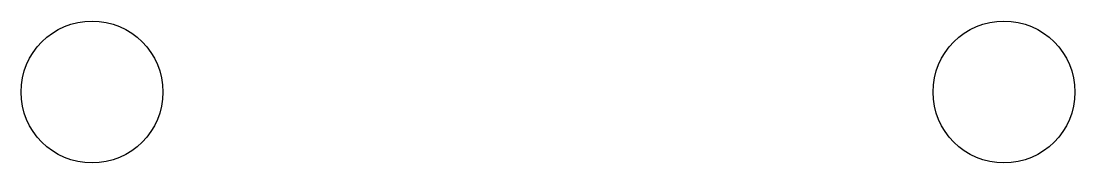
# Model space of a CAD drawing. Header units: millimetres. Extents: x -26 to 26, y -142.3 to -135.3.
import ezdxf

# ---------------------------------------------------------------- set-up
doc = ezdxf.new("R2010")
doc.units = ezdxf.units.MM

msp = doc.modelspace()

# ---------------------------------------------------------------- linework, layer by layer
for centre in [(-22.5, -138.82, 5), (22.5, -138.82, 5)]:
    msp.add_circle(centre, 3.5)

doc.saveas('drawing.dxf')
